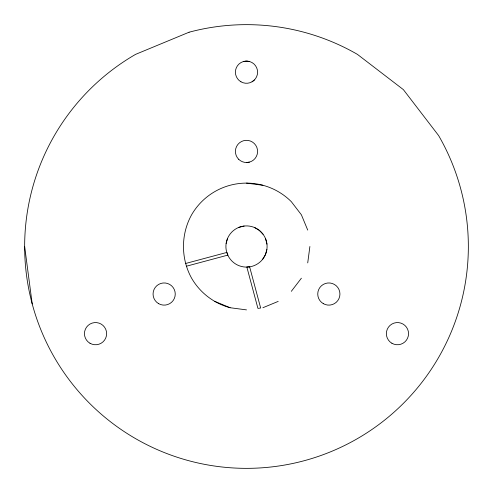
<?xml version="1.0" encoding="UTF-8"?>
<svg xmlns="http://www.w3.org/2000/svg" width="493" height="493" viewBox="0 0 493 493"><rect width="100%" height="100%" fill="white"/><g stroke="black" fill="none" stroke-linecap="round" stroke-linejoin="round"><path stroke-width="0.74" d="M307.724 262.905L309.887 246.5M226.121 243.487L227.593 238.316M266.879 249.513A20.601 20.601 0 0 1 233.7 262.64A20.601 20.601 0 0 1 238.92 227.347A20.601 20.601 0 0 1 266.879 249.513L265.407 254.684L262.64 259.3M291.32 291.32L301.396 278.194M252.046 81.795L254.345 80.032M262.905 307.724L278.194 301.396M185.522 263.509L226.928 252.416L227.908 255.097L186.619 266.158M238.92 227.347L244.134 226.034M243.628 61.477L246.5 61.095L249.372 61.477M246.5 162.511L249.372 162.135M246.5 183.113L262.905 185.276M214.806 301.396L230.095 307.724L246.5 309.887M254.684 227.593L259.3 230.36L263.04 234.218M307.724 230.095L301.396 214.806L291.32 201.68A63.387 63.387 0 0 0 191.604 214.806C180.771 234.323 180.771 258.677 191.604 278.194A63.387 63.387 0 0 0 230.095 307.724M265.653 238.92L266.966 244.134M24.65 246.5L32.211 303.916M189.084 32.211L135.575 54.372A221.85 221.85 0 0 0 54.372 357.425A221.85 221.85 0 0 0 357.425 438.628A221.85 221.85 0 0 0 438.628 135.575L403.373 89.627L357.425 54.372A221.85 221.85 0 0 0 189.084 32.211M249.612 266.775L246.82 266.935L257.925 308.384L260.661 308.02L249.612 266.775M240.954 81.795A11.092 11.092 0 0 0 257.592 72.188A11.092 11.092 0 0 0 240.954 62.58A11.092 11.092 0 0 0 240.954 81.795M238.655 159.264A11.092 11.092 0 0 0 257.217 154.291A11.092 11.092 0 0 0 243.628 140.708A11.092 11.092 0 0 0 238.655 159.264M89.997 343.264A11.092 11.092 0 0 0 106.636 333.656A11.092 11.092 0 0 0 89.997 324.049A11.092 11.092 0 0 0 89.997 343.264M158.61 303.645A11.092 11.092 0 0 0 175.249 294.038A11.092 11.092 0 0 0 158.61 284.43A11.092 11.092 0 0 0 158.61 303.645M391.91 343.264A11.092 11.092 0 0 0 408.549 333.656A11.092 11.092 0 0 0 391.91 324.049A11.092 11.092 0 0 0 391.91 343.264M323.297 303.645A11.092 11.092 0 0 0 339.936 294.038A11.092 11.092 0 0 0 323.297 284.43A11.092 11.092 0 0 0 323.297 303.645"/></g></svg>
